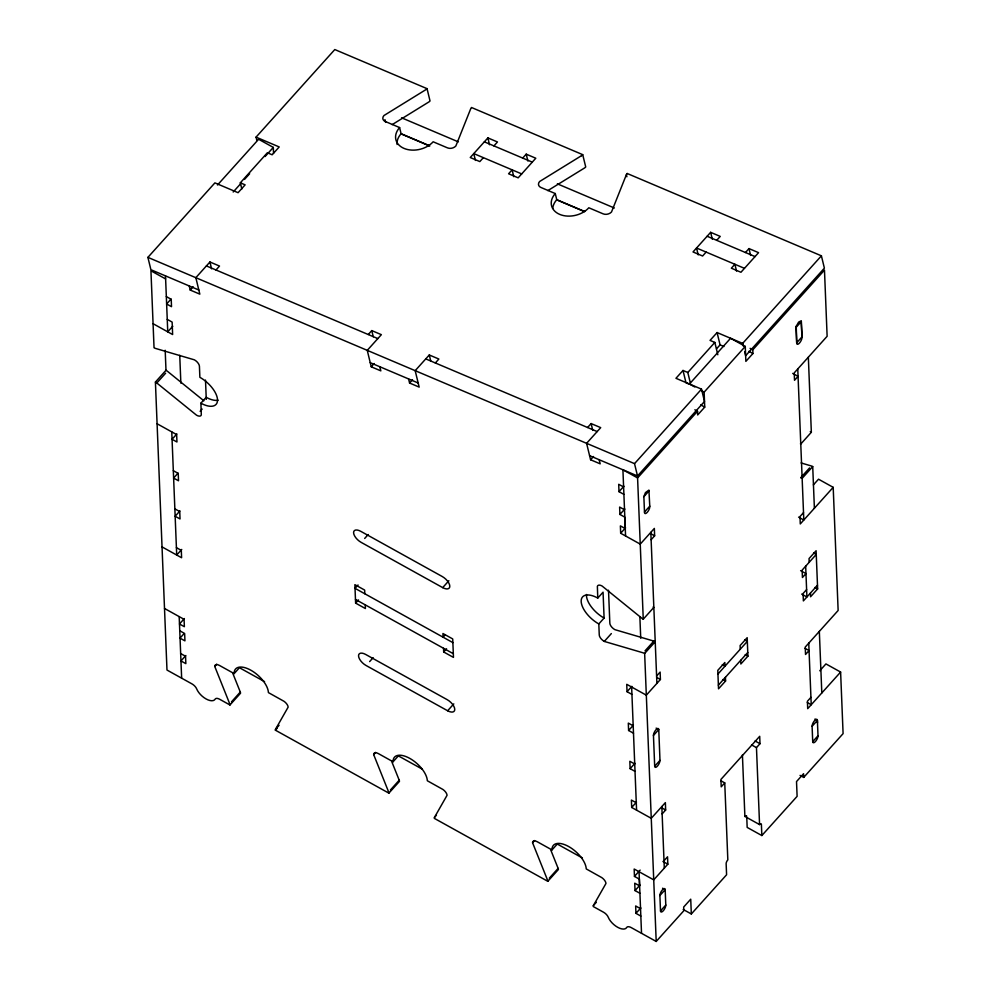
<?xml version="1.0" encoding="UTF-8"?>
<svg xmlns="http://www.w3.org/2000/svg" width="991" height="991" viewBox="0 0 991 991"><rect width="100%" height="100%" fill="white"/><g stroke="black" fill="none" stroke-linecap="round" stroke-linejoin="round"><path stroke-width="1.49" d="M643.865 496.64L645.451 492.614L648.919 490.087L649.786 506.599A4.521 1.697 -61 0 1 647.259 512.31A4.521 1.697 -61 0 1 644.497 512.483L643.865 496.64L649.155 490.756M627.179 173.487A6.033 4.323 -13.2 0 0 626.374 174.701L611.509 211.987A6.033 4.298 -13.6 0 1 603.197 213.87L588.815 207.776A21.108 15.063 -13.6 0 1 559.704 214.39A21.108 15.063 -13.6 0 1 555.27 193.555L540.9 187.46A6.033 4.298 -13.6 0 1 539.624 181.514L581.506 155.674M391.73 761.522L399.212 780.214A6.033 2.936 42 0 1 399.46 781.379L388.881 793.147L275.387 730.181A6.033 2.936 42 0 1 275.548 729.24L288.133 707.153A6.033 2.936 42 0 0 283.983 701.294L268.412 692.598A21.108 10.257 42 0 0 250.773 670.164A21.108 10.257 42 0 0 234.161 673.595L219.494 665.457A6.033 2.923 42 0 0 214.75 666.435L229.714 703.808A6.02 2.923 42 0 1 229.962 704.985L240.54 693.217A6.02 2.923 42 0 0 240.293 692.052L232.811 673.36M550.649 849.683L558.131 868.376A6.033 2.936 42 0 1 558.379 869.541L547.8 881.309L434.293 818.343A6.033 2.923 42 0 1 434.467 817.402L447.052 795.315A6.033 2.936 42 0 0 442.903 789.455L427.332 780.759A21.108 10.257 42 0 0 409.692 758.338A21.108 10.257 42 0 0 393.08 761.769L378.401 753.618A6.033 2.923 42 0 0 373.669 754.597L388.633 791.97A6.033 2.936 42 0 1 388.881 793.147M683.171 909.453L691.322 913.975L690.727 899.196L683.679 907.038L683.827 910.729L656.203 941.45L631.205 927.588A6.033 2.923 42 0 0 626.696 927.489A12.065 5.859 42 0 1 617.666 927.291A12.065 5.859 42 0 1 608.251 917.245A6.033 2.923 42 0 0 603.531 912.228L593.213 906.505A6.033 2.923 42 0 1 593.374 905.563L605.959 883.477A6.033 2.936 42 0 0 601.81 877.63L586.251 868.921A21.108 10.257 42 0 0 568.599 846.5A21.108 10.257 42 0 0 551.999 849.931L537.32 841.78A6.033 2.923 42 0 0 532.576 842.771L547.552 880.144A6.033 2.936 42 0 1 547.8 881.309M198.819 290.016L150.892 269.701L147.907 257.375L214.911 182.877L238.075 192.688L245.124 184.846L240.33 182.815L267.372 152.75L272.153 154.782L279.214 146.941L256.05 137.13L334.797 49.55L427.047 88.657L430.032 100.983A6.033 4.286 -13.8 0 1 428.806 101.999L392.176 124.618M217.487 185.02L258.626 139.273L273.305 147.411L273.541 153.407M233.195 192.019L241.42 182.864M244.504 179.433L249.645 173.722M265.068 156.566L273.305 147.411M171.034 299.084L166.624 303.977L171.517 306.69L171.22 299.307L166.327 296.594M216.001 269.986L219.519 266.059L209.931 261.996L195.834 277.678L199.823 294.129L190.235 290.066L189.244 285.953M190.235 290.066L193.171 286.795M172.781 326.237L167.752 331.836L165.497 275.882M229.962 704.985L219.643 699.262A6.033 2.923 42 0 0 215.134 699.163A12.065 5.859 42 0 1 206.103 698.965A12.065 5.859 42 0 1 196.689 688.931A6.033 2.923 42 0 0 191.969 683.901L166.984 670.04L155.414 382.068L165.993 370.3A6.033 2.936 42 0 1 167.392 371.241L203.873 400.798M155.414 382.068A6.033 2.936 42 0 1 156.813 382.997L165.633 373.198M156.813 382.997L196.602 415.241A6.033 2.923 42 0 0 201.297 414.895L200.9 403.176L206.19 397.304A21.108 10.257 42 0 0 218.144 400.228M176.869 433.934L172.062 439.286L176.955 441.998L176.658 434.603L157.086 423.752M200.132 411.327L202.152 409.085M178.021 473.165L173.623 478.071L178.516 480.784L178.219 473.401L173.326 470.688M493.939 145.9L497.47 141.973L487.882 137.91L470.254 157.519L479.83 161.583L483.36 157.656M179.966 510.898L175.147 516.249L180.04 518.962L179.743 511.567L174.85 508.854M522.691 158.089L526.221 154.162L535.797 158.226L518.169 177.835L508.581 173.772L512.112 169.845L513.772 176.695M368.256 334.524L371.774 330.598L381.362 334.661L367.252 350.356L371.241 366.794L380.829 370.857L379.826 366.744M181.749 549.435L176.708 555.034L171.765 431.89M371.241 366.794L374.177 363.524M184.376 618.545L179.482 623.996L184.376 626.708L184.078 619.325L164.506 608.462M435.346 362.966L438.864 359.039L429.276 354.976L415.179 370.659L419.168 387.097L409.58 383.034L408.577 378.934M183.521 634.215L180.003 638.13L184.945 640.867L184.648 633.484L179.755 630.771M409.58 383.034L412.516 379.776M185.862 655.497L180.969 660.935L185.85 663.648L185.552 656.265L180.622 653.527M214.75 666.435L216.756 664.193M234.161 673.595L239.45 667.723L264.572 681.647M364.676 538.46L368.206 534.533M231.485 701.851L240.293 692.052M358.048 584.987L355.026 588.344L452.875 642.626M365.258 604.857L365.406 608.548L355.62 603.123L358.507 599.914M716.704 240.33L720.234 236.403L710.646 232.34L693.019 251.949L702.607 256.012L706.125 252.086M275.548 729.24L279.066 725.313M275.387 730.181L277.146 728.212M369.631 661.604L373.149 657.677M442.692 587.613A9.043 4.398 42 0 0 449.803 586.139A9.043 4.398 42 0 0 442.246 576.527L360.712 531.3A9.043 4.398 42 0 0 353.589 532.762A9.043 4.398 42 0 0 361.158 542.374L442.692 587.613L448.861 580.751M587.589 427.505L591.119 423.578L600.707 427.641L586.598 443.324L590.586 459.762L600.174 463.825L599.171 459.725M745.467 252.519L748.985 248.592L758.573 252.655L740.946 272.265L731.358 268.202L734.888 264.275L736.548 271.125M590.586 459.762L593.522 456.504M445.009 635.058L443.088 637.201L442.94 633.509L452.726 638.935L453.469 657.405L443.683 651.979L443.534 648.287M690.454 383.455L687.804 372.492L683.01 370.461L675.949 378.302L701.517 389.141L704.502 401.466L637.51 475.965L589.583 455.662M743.324 346.132L742.655 343.394L717.088 332.555L710.039 340.396L714.833 342.428L717.818 354.766M687.804 372.492L714.833 342.428M443.683 651.979L446.569 648.771M716.555 348.807L720.073 344.88L717.088 332.555M637.51 475.965L634.525 463.639L701.517 389.141M742.655 343.394L821.403 255.827L627.204 173.499M373.657 754.597L375.676 752.355M694.864 409.791L697.528 411.265L697.676 414.956L704.737 407.115L704.13 392.151L745.269 346.404L730.59 338.265L689.451 384.012L694.79 386.973M623.896 494.373L619.003 491.66L623.909 486.222M656.203 941.45L644.645 653.478A6.033 2.936 42 0 0 643.246 652.858L604.299 641.425A6.033 2.923 42 0 1 599.258 635.008L598.812 623.934A21.108 10.257 42 0 1 581.172 601.5A21.108 10.257 42 0 1 597.771 598.068L597.375 586.362A6.033 2.936 42 0 1 602.07 586.003L641.858 618.248A6.045 2.936 42 0 0 643.258 619.189L637.585 477.922L697.528 411.265M745.269 346.404L745.864 361.368L752.925 353.527L752.776 349.835L824.475 270.109L827.126 336.296L794.225 372.889L794.522 380.284L798.04 376.357L792.701 373.396M393.08 761.769L398.37 755.885L422.079 769.041M651.124 539.736L654.642 535.821L654.345 528.426L640.248 544.121L620.676 533.257L620.378 525.874L625.271 528.587L624.813 517.153L619.92 514.44L624.813 509.002M447.635 710.758A9.043 4.398 42 0 0 454.758 709.283A9.043 4.398 42 0 0 447.189 699.671L365.654 654.444A9.043 4.398 42 0 0 358.544 655.906A9.043 4.398 42 0 0 366.1 665.518L447.635 710.758L453.804 703.895M620.676 533.257L625.581 527.807M390.404 790.013L399.212 780.214M644.484 512.025L649.774 506.153M597.771 598.068L603.061 592.184L604.101 618.05L598.812 623.934M434.467 817.402L436.424 815.221M604.299 641.425L611.348 633.583M643.258 619.189L653.837 607.421A6.045 2.936 42 0 1 653.131 606.987M808.346 357.231L811.344 432.274L800.765 444.042A6.07 2.948 42 0 1 800.406 443.832M645.005 650.901L653.825 641.09A6.033 2.936 42 0 1 655.212 641.722L644.645 653.478M800.74 477.712L809.56 467.913M801.1 462.946L811.319 465.956A6.045 2.936 42 0 1 812.719 466.575L802.14 478.331A6.045 2.936 42 0 0 801.087 477.835M631.936 694.406L627.043 691.693L631.849 686.342M813.376 484.921L818.516 479.198L833.196 487.337L838.138 610.481L805.237 647.086L805.534 654.469L809.052 650.554L805.051 648.325M656.599 676.011L660.117 672.084L660.415 679.479L646.318 695.162L626.746 684.31L627.043 691.693M803.515 512.632L799.985 516.546L800.282 523.942L833.196 487.337M633.497 733.204L628.604 730.478L633.41 725.139M532.576 842.771L534.595 840.529M653.441 735.483A4.521 1.697 -60.7 0 1 655.968 729.785A4.521 1.697 -60.7 0 1 658.767 729.562L659.981 760.37L654.692 766.241L653.453 735.458L658.742 729.574L656.141 728.125M551.999 849.931L557.289 844.047L582.398 857.983M635.02 771.37L630.127 768.657L634.946 763.318M717.905 674.078L747.301 641.4L744.687 639.951M718.351 685.165L747.747 652.487M806.612 589.595L803.082 593.51L803.379 600.905L817.488 585.223M725.437 677.287L725.585 680.978L718.525 688.819L717.794 670.35L724.842 662.508L724.991 666.2L722.315 664.726M740.265 649.216L740.116 645.525L747.177 637.684L747.92 656.153L740.859 663.995L740.711 660.303M549.311 878.175L558.131 868.376M809.189 562.281L809.04 558.577L816.101 550.736L817.637 588.914L810.576 596.755L810.427 593.064M662.137 813.933L665.655 810.006L665.37 802.623L651.26 818.306L631.688 807.454L636.495 802.103M593.374 905.563L596.322 902.293M639.963 893.312L635.033 890.575L634.736 883.179L639.629 885.892L639.356 879.128L634.463 876.416L640.136 870.098M819.768 670.783L825.937 663.92L840.616 672.059L843.093 733.625L803.713 777.415L800.047 775.383M721.064 780.871L724.743 782.902L721.213 786.829L720.915 779.446L759.701 736.313L759.998 743.696L756.467 747.623L759.564 824.586A3.01 1.127 -61 0 1 761.398 824.475L761.844 835.549L747.164 827.411L746.78 817.711M635.033 890.575L639.926 885.124M664.02 860.721L667.538 856.806L667.835 864.189L653.738 879.872L634.166 869.02L634.463 876.416M810.935 697.342L807.405 701.269L807.702 708.652L840.616 672.059M640.83 916.068L635.949 913.355L640.843 907.905M659.895 895.542A4.521 1.685 -61 0 1 662.434 889.831A4.521 1.685 -61 0 1 665.172 889.67L665.791 905.056A4.521 1.697 -61 0 1 663.264 910.766A4.521 1.697 -61 0 1 660.502 910.94L659.882 895.542L665.172 889.67L662.57 888.221M812.1 726.279A4.521 1.697 -61 0 1 814.627 720.568A4.521 1.697 -61 0 1 817.389 720.407L818.009 735.793A4.521 1.697 -61 0 1 815.469 741.503A4.521 1.697 -61 0 1 812.719 741.677L812.1 726.279L817.389 720.407L814.949 719.045M660.502 910.94L665.791 905.056M812.719 741.677L818.009 735.793M691.322 913.975L726.589 874.768L726.143 863.681A3.01 1.127 -61 0 1 727.828 859.878L724.743 782.902M761.844 835.549L797.111 796.343L796.516 781.565L803.565 773.723L803.713 777.415M547.85 190.606L584.492 168.012A6.033 4.336 -13.1 0 0 585.731 166.984L582.708 154.646L471.53 107.511A6.033 4.298 -13.7 0 0 470.725 108.713L455.848 145.999A6.033 4.298 -13.6 0 1 447.523 147.882L433.154 141.787A21.108 15.063 -13.6 0 1 404.031 148.402A21.108 15.063 -13.6 0 1 399.608 127.566L385.226 121.472A6.033 4.298 -13.6 0 1 383.963 115.526L425.833 89.686A6.033 4.286 -13.8 0 0 427.022 88.645M653.825 641.09L614.878 629.657A6.033 2.923 42 0 1 609.837 623.252L608.511 590.227M484.351 141.837L532.278 162.14M707.128 236.267L755.043 256.582M401.578 117.805L458.362 141.874M557.363 183.843L614.346 207.999M521.7 173.908L473.772 153.593L475.432 160.443M744.464 268.338L696.549 248.023L698.209 254.873M399.608 127.566L401.095 133.735L429.19 145.64M555.27 193.555L556.769 199.724L584.727 211.566M400.698 133.686L429.784 146.011M556.508 199.724L584.306 211.517M720.073 344.88L723.913 346.516M688.386 383.802L685.995 382.786L683.01 370.461M206.413 265.922L377.831 338.588M425.758 358.903L597.177 431.568M147.907 257.375L634.525 463.639M370.238 362.681L418.165 382.997M750.1 348.349L752.776 349.835M748.923 351.31L752.925 353.527M701.467 390.677L704.13 392.151M700.724 404.898L704.737 407.115M798.597 517.129L803.812 520.015L797.767 368.999M813.636 552.99L816.25 554.44L802.14 570.122L802.437 577.505L805.968 573.591L800.629 570.63M637.585 477.922L622.918 469.784L625.569 535.97M814.961 587.428L817.637 588.914M623.599 486.99L618.706 484.277L619.003 491.66M801.682 594.092L806.909 596.978L805.671 566.195M624.516 509.77L619.623 507.058L619.92 514.44M650.641 533.604L654.642 535.821M165.621 278.929L150.942 270.791L154.039 347.767A6.033 2.936 42 0 0 155.426 348.398L194.385 359.832A6.033 2.936 42 0 1 199.426 366.236L199.872 377.323A21.108 10.257 42 0 1 217.512 399.757A21.108 10.257 42 0 1 200.9 403.176M167.244 319.375L172.137 322.087L172.632 334.549L153.072 323.698M745.244 654.667L747.92 656.153M807.318 702.557L811.233 704.737L808.755 643.159M722.91 679.504L725.585 680.978M656.748 677.448L660.415 679.479M755.105 740.983L759.998 743.696M751.574 744.91L756.467 747.623M633.199 725.808L628.306 723.096L628.604 730.478M355.472 599.431L453.321 653.713M742.42 754.869L744.885 816.435L759.564 824.586M634.723 763.987L629.83 761.274L630.127 768.657M661.988 807.975L665.655 810.006M176.41 547.651L181.303 550.364L181.601 557.747L162.029 546.896M636.284 802.772L631.391 800.059L631.688 807.454M662.942 861.476L667.835 864.189M640.582 908.71L635.652 905.96L635.949 913.355M821.403 255.827L824.388 268.152L745.641 355.719L744.65 351.607M748.985 248.592L750.645 255.443M710.646 232.34L712.306 239.19M626.386 174.701L626.894 176.757M526.221 154.162L527.881 161.013M591.119 423.578L592.779 430.428M487.882 137.91L489.542 144.76M384.954 119.638L385.623 122.376M429.276 354.976L430.775 361.145M371.774 330.598L373.273 336.767M256.05 137.13L256.793 140.202M240.33 182.815L241.829 188.984M209.931 261.996L211.591 268.846M817.389 720.407L817.488 722.972M812.719 466.575L814.391 508.259M819.334 631.403L821.812 692.969M650.827 532.353L656.897 683.394M661.839 806.538L664.304 868.116M639.864 616.637L640.731 638.291M639.059 871.733L641.524 933.311M631.639 687.023L636.581 810.167M364.812 593.77L364.663 590.079L354.877 584.653L355.62 603.123M205.496 380.061L206.277 399.373M179.743 355.311L180.858 383.158M179.185 616.613L181.65 678.178M165.187 350.257L165.993 370.374M582.745 154.658A6.033 4.336 -13.1 0 1 581.531 155.698M552.743 208.395A21.108 15.051 -13.6 0 1 556.769 199.724M397.118 144.5A21.108 15.051 -13.6 0 1 401.095 133.735M659.956 760.382A4.521 1.685 -61.3 0 1 657.429 766.105A4.521 1.685 -61.3 0 1 654.704 766.229M604.101 618.05A21.108 10.257 42 0 1 586.474 594.501M746.681 816.027A3.01 1.127 -61 0 1 746.718 816.324M744.885 816.435A3.01 1.127 -61 0 1 745.864 815.667M811.344 432.274A6.07 2.948 42 0 1 810.279 431.605M796.231 326.274L796.714 343.22A4.521 1.697 -61 0 0 799.464 343.047A4.521 1.697 -61 0 0 802.004 337.336L801.137 320.824L798.622 322.125L796.231 326.274M801.36 321.493L796.07 327.377L796.702 342.775L801.992 336.89L801.36 321.493"/></g></svg>
